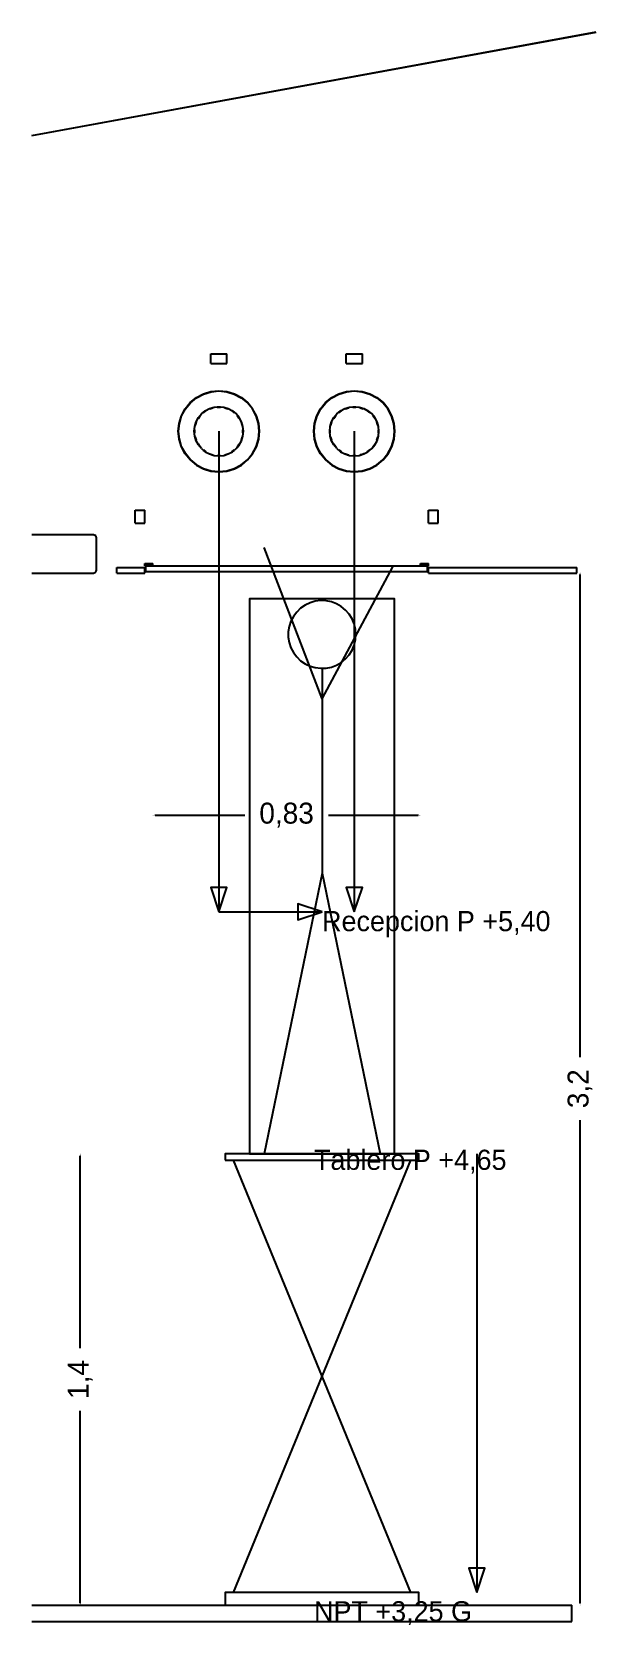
# Model space of a CAD drawing. Header units: metres. Extents: x 0.4 to 35.2, y -0.3 to 6.2.
# Drawn here: x 20 to 21.75, y -0.012 to 4.928 of the extents above; entities that cross this region are included whole.
import ezdxf

# ---------------------------------------------------------------- set-up
doc = ezdxf.new("R2010")
doc.units = ezdxf.units.M
for name, color, linetype in [('COTAS', 4, 'Continuous'), ('G_MEDIDO', 8, 'Continuous'), ('P_PROPUESTO', 5, 'Continuous'), ('TEXTOS', 7, 'Continuous')]:
    doc.layers.add(name, color=color, linetype=linetype)
doc.dimstyles.get("Standard").update_dxf_attribs({"dimtxt": 2.5, "dimasz": 2.5, "dimexe": 1.25, "dimexo": 0.625, "dimtad": 1, "dimcen": 2.5, "dimazin": 3, "dimtfac": 1, "dimtmove": 0, "dimatfit": 3})

# ---------------------------------------------------------------- blocks, each defined once
blk = doc.blocks.new('_CLOSEDFILLED')
at = {"color": 0, "linetype": 'BYBLOCK'}
blk.add_solid([(-1, 0.16), (0, 0), (-1, -0.16)], dxfattribs=at)
blk = doc.blocks.new('*D5')
for p, q in [((20.15, 1.45), (20.15, 1.45)), ((20.15, 0.8475), (20.15, 1.443)), ((20.15, 0.057), (20.15, 0.6525)), ((20.15, 0.05), (20.15, 0.05))]:
    blk.add_line(p, q)
at = {"layer": 'Defpoints'}
for p in [(20.15, 1.45), (20.15, 0.05), (20.15, 0.05)]:
    blk.add_point(p, dxfattribs=at)
at = {"layer": 'COTAS', "xscale": 0.007, "yscale": 0.007}
for p, rotation in [((20.15, 1.45), 90), ((20.15, 0.05), 270)]:
    blk.add_blockref('_CLOSEDFILLED', p, dxfattribs=dict(at, rotation=rotation))
at = {"layer": 'COTAS', "insert": (20.15, 0.75), "char_height": 0.065, "attachment_point": 5, "rotation": 90}
blk.add_mtext('1,4', dxfattribs=at)
blk = doc.blocks.new('*D6')
for p, q in [((21.7, 3.253), (21.7, 3.253)), ((21.7, 1.749), (21.7, 3.246)), ((21.7, 0.057), (21.7, 1.554)), ((21.7, 0.05), (21.7, 0.05))]:
    blk.add_line(p, q)
at = {"layer": 'Defpoints'}
for p in [(21.7, 3.253), (21.7, 0.05), (21.7, 0.05)]:
    blk.add_point(p, dxfattribs=at)
at = {"layer": 'COTAS', "xscale": 0.007, "yscale": 0.007}
for p, rotation in [((21.7, 3.253), 90), ((21.7, 0.05), 270)]:
    blk.add_blockref('_CLOSEDFILLED', p, dxfattribs=dict(at, rotation=rotation))
at = {"layer": 'COTAS', "insert": (21.7, 1.6515), "char_height": 0.065, "attachment_point": 5, "rotation": 90}
blk.add_mtext('3,2', dxfattribs=at)
blk = doc.blocks.new('*D7')
for p, q in [((20.375, 2.5), (20.375, 2.5)), ((20.382, 2.5), (20.66, 2.5)), ((20.92, 2.5), (21.198, 2.5)), ((21.205, 2.5), (21.205, 2.5))]:
    blk.add_line(p, q)
at = {"layer": 'Defpoints'}
for p in [(20.375, 2.5), (20.375, 2.5), (21.205, 2.5)]:
    blk.add_point(p, dxfattribs=at)
at = {"layer": 'COTAS', "xscale": 0.007, "yscale": 0.007, "rotation": 180}
blk.add_blockref('_CLOSEDFILLED', (20.375, 2.5), dxfattribs=at)
at = {"layer": 'COTAS', "xscale": 0.007, "yscale": 0.007}
blk.add_blockref('_CLOSEDFILLED', (21.205, 2.5), dxfattribs=at)
at = {"layer": 'COTAS', "insert": (20.79, 2.5), "char_height": 0.065, "attachment_point": 5}
blk.add_mtext('0,83', dxfattribs=at)

msp = doc.modelspace()

# ---------------------------------------------------------------- linework, layer by layer
at = {"layer": 'G_MEDIDO'}
for p, q in [((20, 4.6076), (21.75, 4.9284)), ((20, 4.6068), (21.75, 4.9276)), ((20, 3.37), (20.191, 3.37)), ((20.191, 3.37), (20.193, 3.3694)), ((20.193, 3.3694), (20.1962, 3.3683)), ((20.1962, 3.3683), (20.1966, 3.368)), ((20.1966, 3.368), (20.1974, 3.3674)), ((20.198, 3.3666), (20.1974, 3.3674)), ((20.1983, 3.3662), (20.198, 3.3666)), ((20.1994, 3.363), (20.1983, 3.3662)), ((20.2, 3.361), (20.1994, 3.363)), ((20.2, 3.2976), (20.2, 3.361)), ((20.2, 3.259), (20.2, 3.2976)), ((20.264, 3.268), (20.35, 3.268)), ((20.264, 3.25), (20.264, 3.268)), ((20.35, 3.25), (20.35, 3.268)), ((21.23, 3.268), (21.69, 3.268)), ((21.23, 3.25), (21.23, 3.268)), ((21.69, 3.25), (21.69, 3.268)), ((20, 3.25), (20.191, 3.25)), ((20.191, 3.25), (20.193, 3.2506)), ((20.193, 3.2506), (20.1962, 3.2517)), ((20.1962, 3.2517), (20.1966, 3.252)), ((20.1966, 3.252), (20.1974, 3.2526)), ((20.1974, 3.2526), (20.1977, 3.2531)), ((20.1977, 3.2531), (20.1983, 3.2538)), ((20.1983, 3.2538), (20.199, 3.2558)), ((20.199, 3.2558), (20.2, 3.259)), ((20.264, 3.25), (20.35, 3.25)), ((21.23, 3.25), (21.69, 3.25)), ((20, 0.05), (21.675, 0.05)), ((21.675, 0), (21.675, 0.05)), ((20, 0), (21.675, 0))]:
    msp.add_line(p, q, dxfattribs=at)
at = {"layer": 'P_PROPUESTO'}
for p, q in [((20.555, 3.93), (20.605, 3.93)), ((20.555, 3.9), (20.555, 3.93)), ((20.605, 3.9), (20.605, 3.93)), ((20.975, 3.93), (21.025, 3.93)), ((20.975, 3.9), (20.975, 3.93)), ((21.025, 3.9), (21.025, 3.93)), ((20.555, 3.9), (20.605, 3.9)), ((20.975, 3.9), (21.025, 3.9)), ((20.5101, 3.7946), (20.5319, 3.8062)), ((20.5106, 3.7939), (20.5322, 3.8055)), ((20.5319, 3.8062), (20.5555, 3.8134)), ((20.5322, 3.8055), (20.5556, 3.8126)), ((20.5555, 3.8134), (20.58, 3.8158)), ((20.5556, 3.8126), (20.58, 3.815)), ((20.58, 3.8158), (20.6045, 3.8134)), ((20.58, 3.815), (20.6044, 3.8126)), ((20.6044, 3.8126), (20.6278, 3.8055)), ((20.6045, 3.8134), (20.6281, 3.8062)), ((20.6278, 3.8055), (20.6494, 3.7939)), ((20.6281, 3.8062), (20.6499, 3.7946)), ((20.9301, 3.7946), (20.9519, 3.8062)), ((20.9306, 3.7939), (20.9522, 3.8055)), ((20.9519, 3.8062), (20.9755, 3.8134)), ((20.9522, 3.8055), (20.9756, 3.8126)), ((20.9755, 3.8134), (21, 3.8158)), ((20.9756, 3.8126), (21, 3.815)), ((21, 3.8158), (21.0245, 3.8134)), ((21, 3.815), (21.0244, 3.8126)), ((21.0244, 3.8126), (21.0478, 3.8055)), ((21.0245, 3.8134), (21.0481, 3.8062)), ((21.0478, 3.8055), (21.0694, 3.7939)), ((21.0481, 3.8062), (21.0699, 3.7946)), ((20.4638, 3.7381), (20.4754, 3.7599)), ((20.4645, 3.7378), (20.4761, 3.7594)), ((20.4754, 3.7599), (20.491, 3.779)), ((20.4761, 3.7594), (20.4916, 3.7784)), ((20.491, 3.779), (20.5101, 3.7946)), ((20.4916, 3.7784), (20.5106, 3.7939)), ((20.5377, 3.7534), (20.5508, 3.7604)), ((20.5508, 3.7604), (20.5651, 3.7647)), ((20.5519, 3.7604), (20.5613, 3.7635)), ((20.5522, 3.7597), (20.5519, 3.7604)), ((20.5522, 3.7597), (20.5615, 3.7627)), ((20.5615, 3.7627), (20.5613, 3.7635)), ((20.5651, 3.7647), (20.58, 3.7662)), ((20.5751, 3.7656), (20.5849, 3.7656)), ((20.5751, 3.7648), (20.5751, 3.7656)), ((20.5751, 3.7648), (20.5849, 3.7648)), ((20.58, 3.7662), (20.5949, 3.7647)), ((20.5849, 3.7648), (20.5849, 3.7656)), ((20.5949, 3.7647), (20.6092, 3.7604)), ((20.5985, 3.7627), (20.5987, 3.7635)), ((20.5985, 3.7627), (20.6078, 3.7597)), ((20.5987, 3.7635), (20.6081, 3.7604)), ((20.6078, 3.7597), (20.6081, 3.7604)), ((20.6092, 3.7604), (20.6223, 3.7534)), ((20.6494, 3.7939), (20.6684, 3.7784)), ((20.6499, 3.7946), (20.669, 3.779)), ((20.6839, 3.7594), (20.6684, 3.7784)), ((20.6846, 3.7599), (20.669, 3.779)), ((20.6955, 3.7378), (20.6839, 3.7594)), ((20.6962, 3.7381), (20.6846, 3.7599)), ((20.8838, 3.7381), (20.8954, 3.7599)), ((20.8845, 3.7378), (20.8961, 3.7594)), ((20.8954, 3.7599), (20.911, 3.779)), ((20.8961, 3.7594), (20.9116, 3.7784)), ((20.911, 3.779), (20.9301, 3.7946)), ((20.9116, 3.7784), (20.9306, 3.7939)), ((20.9577, 3.7534), (20.9708, 3.7604)), ((20.9708, 3.7604), (20.9851, 3.7647)), ((20.9719, 3.7604), (20.9813, 3.7635)), ((20.9722, 3.7597), (20.9719, 3.7604)), ((20.9722, 3.7597), (20.9815, 3.7627)), ((20.9815, 3.7627), (20.9813, 3.7635)), ((20.9851, 3.7647), (21, 3.7662)), ((20.9951, 3.7656), (21.0049, 3.7656)), ((20.9951, 3.7648), (20.9951, 3.7656)), ((20.9951, 3.7648), (21.0049, 3.7648)), ((21, 3.7662), (21.0149, 3.7647)), ((21.0049, 3.7648), (21.0049, 3.7656)), ((21.0149, 3.7647), (21.0292, 3.7604)), ((21.0185, 3.7627), (21.0187, 3.7635)), ((21.0185, 3.7627), (21.0278, 3.7597)), ((21.0187, 3.7635), (21.0281, 3.7604)), ((21.0278, 3.7597), (21.0281, 3.7604)), ((21.0292, 3.7604), (21.0423, 3.7534)), ((21.0694, 3.7939), (21.0884, 3.7784)), ((21.0699, 3.7946), (21.089, 3.779)), ((21.1039, 3.7594), (21.0884, 3.7784)), ((21.1046, 3.7599), (21.089, 3.779)), ((21.1155, 3.7378), (21.1039, 3.7594)), ((21.1162, 3.7381), (21.1046, 3.7599)), ((20.4542, 3.69), (20.4566, 3.7145)), ((20.455, 3.69), (20.4574, 3.7144)), ((20.4566, 3.7145), (20.4638, 3.7381)), ((20.4574, 3.7144), (20.4645, 3.7378)), ((20.5053, 3.7049), (20.5096, 3.7192)), ((20.5065, 3.7087), (20.5096, 3.7181)), ((20.5065, 3.7087), (20.5073, 3.7085)), ((20.5073, 3.7085), (20.5103, 3.7178)), ((20.5096, 3.7192), (20.5166, 3.7323)), ((20.5096, 3.7181), (20.5103, 3.7178)), ((20.5159, 3.7305), (20.5217, 3.7384)), ((20.5159, 3.7305), (20.5166, 3.73)), ((20.5166, 3.7323), (20.5261, 3.7439)), ((20.5166, 3.73), (20.5223, 3.7379)), ((20.5217, 3.7384), (20.5223, 3.7379)), ((20.5261, 3.7439), (20.5377, 3.7534)), ((20.5316, 3.7483), (20.5395, 3.7541)), ((20.5321, 3.7477), (20.5316, 3.7483)), ((20.5321, 3.7477), (20.54, 3.7534)), ((20.54, 3.7534), (20.5395, 3.7541)), ((20.62, 3.7534), (20.6205, 3.7541)), ((20.62, 3.7534), (20.6279, 3.7477)), ((20.6205, 3.7541), (20.6284, 3.7483)), ((20.6223, 3.7534), (20.6339, 3.7439)), ((20.6279, 3.7477), (20.6284, 3.7483)), ((20.6434, 3.7323), (20.6339, 3.7439)), ((20.6377, 3.7379), (20.6383, 3.7384)), ((20.6434, 3.73), (20.6377, 3.7379)), ((20.6441, 3.7305), (20.6383, 3.7384)), ((20.6504, 3.7192), (20.6434, 3.7323)), ((20.6434, 3.73), (20.6441, 3.7305)), ((20.6497, 3.7178), (20.6504, 3.7181)), ((20.6527, 3.7085), (20.6497, 3.7178)), ((20.6547, 3.7049), (20.6504, 3.7192)), ((20.6535, 3.7087), (20.6504, 3.7181)), ((20.6527, 3.7085), (20.6535, 3.7087)), ((20.7026, 3.7144), (20.6955, 3.7378)), ((20.7034, 3.7145), (20.6962, 3.7381)), ((20.705, 3.69), (20.7026, 3.7144)), ((20.7058, 3.69), (20.7034, 3.7145)), ((20.8742, 3.69), (20.8766, 3.7145)), ((20.875, 3.69), (20.8774, 3.7144)), ((20.8766, 3.7145), (20.8838, 3.7381)), ((20.8774, 3.7144), (20.8845, 3.7378)), ((20.9253, 3.7049), (20.9296, 3.7192)), ((20.9265, 3.7087), (20.9296, 3.7181)), ((20.9265, 3.7087), (20.9273, 3.7085)), ((20.9273, 3.7085), (20.9303, 3.7178)), ((20.9296, 3.7192), (20.9366, 3.7323)), ((20.9296, 3.7181), (20.9303, 3.7178)), ((20.9359, 3.7305), (20.9417, 3.7384)), ((20.9359, 3.7305), (20.9366, 3.73)), ((20.9366, 3.7323), (20.9461, 3.7439)), ((20.9366, 3.73), (20.9423, 3.7379)), ((20.9417, 3.7384), (20.9423, 3.7379)), ((20.9461, 3.7439), (20.9577, 3.7534)), ((20.9516, 3.7483), (20.9595, 3.7541)), ((20.9521, 3.7477), (20.9516, 3.7483)), ((20.9521, 3.7477), (20.9599, 3.7534)), ((20.9599, 3.7534), (20.9595, 3.7541)), ((21.04, 3.7534), (21.0405, 3.7541)), ((21.04, 3.7534), (21.0479, 3.7477)), ((21.0405, 3.7541), (21.0484, 3.7483)), ((21.0423, 3.7534), (21.0539, 3.7439)), ((21.0479, 3.7477), (21.0484, 3.7483)), ((21.0634, 3.7323), (21.0539, 3.7439)), ((21.0577, 3.7379), (21.0583, 3.7384)), ((21.0634, 3.73), (21.0577, 3.7379)), ((21.0641, 3.7305), (21.0583, 3.7384)), ((21.0704, 3.7192), (21.0634, 3.7323)), ((21.0634, 3.73), (21.0641, 3.7305)), ((21.0697, 3.7178), (21.0704, 3.7181)), ((21.0727, 3.7085), (21.0697, 3.7178)), ((21.0747, 3.7049), (21.0704, 3.7192)), ((21.0735, 3.7087), (21.0704, 3.7181)), ((21.0727, 3.7085), (21.0735, 3.7087)), ((21.1226, 3.7144), (21.1155, 3.7378)), ((21.1234, 3.7145), (21.1162, 3.7381)), ((21.125, 3.69), (21.1226, 3.7144)), ((21.1258, 3.69), (21.1234, 3.7145)), ((20.4566, 3.6655), (20.4542, 3.69)), ((20.4574, 3.6656), (20.455, 3.69)), ((20.4638, 3.6419), (20.4566, 3.6655)), ((20.4645, 3.6422), (20.4574, 3.6656)), ((20.5038, 3.69), (20.5053, 3.7049)), ((20.5053, 3.6751), (20.5038, 3.69)), ((20.5044, 3.6851), (20.5044, 3.6949)), ((20.5044, 3.6949), (20.5052, 3.6949)), ((20.5044, 3.6851), (20.5052, 3.6851)), ((20.5052, 3.6851), (20.5052, 3.6949)), ((20.5096, 3.6608), (20.5053, 3.6751)), ((20.5065, 3.6713), (20.5073, 3.6715)), ((20.5096, 3.6619), (20.5065, 3.6713)), ((20.5103, 3.6622), (20.5073, 3.6715)), ((20.5096, 3.6619), (20.5103, 3.6622)), ((20.5166, 3.6477), (20.5096, 3.6608)), ((20.58, 3.69), (20.58, 2.2)), ((20.6434, 3.6477), (20.6504, 3.6608)), ((20.6497, 3.6622), (20.6527, 3.6715)), ((20.6497, 3.6622), (20.6504, 3.6619)), ((20.6504, 3.6608), (20.6547, 3.6751)), ((20.6504, 3.6619), (20.6535, 3.6713)), ((20.6527, 3.6715), (20.6535, 3.6713)), ((20.6562, 3.69), (20.6547, 3.7049)), ((20.6547, 3.6751), (20.6562, 3.69)), ((20.6548, 3.6851), (20.6548, 3.6949)), ((20.6548, 3.6949), (20.6556, 3.6949)), ((20.6548, 3.6851), (20.6556, 3.6851)), ((20.6556, 3.6851), (20.6556, 3.6949)), ((20.6955, 3.6422), (20.7026, 3.6656)), ((20.6962, 3.6419), (20.7034, 3.6655)), ((20.7026, 3.6656), (20.705, 3.69)), ((20.7034, 3.6655), (20.7058, 3.69)), ((20.8766, 3.6655), (20.8742, 3.69)), ((20.8774, 3.6656), (20.875, 3.69)), ((20.8838, 3.6419), (20.8766, 3.6655)), ((20.8845, 3.6422), (20.8774, 3.6656)), ((20.9238, 3.69), (20.9253, 3.7049)), ((20.9253, 3.6751), (20.9238, 3.69)), ((20.9244, 3.6851), (20.9244, 3.6949)), ((20.9244, 3.6949), (20.9252, 3.6949)), ((20.9244, 3.6851), (20.9252, 3.6851)), ((20.9252, 3.6851), (20.9252, 3.6949)), ((20.9296, 3.6608), (20.9253, 3.6751)), ((20.9265, 3.6713), (20.9273, 3.6715)), ((20.9296, 3.6619), (20.9265, 3.6713)), ((20.9303, 3.6622), (20.9273, 3.6715)), ((20.9296, 3.6619), (20.9303, 3.6622)), ((20.9366, 3.6477), (20.9296, 3.6608)), ((21, 3.69), (21, 2.2)), ((21.0634, 3.6477), (21.0704, 3.6608)), ((21.0697, 3.6622), (21.0727, 3.6715)), ((21.0697, 3.6622), (21.0704, 3.6619)), ((21.0704, 3.6608), (21.0747, 3.6751)), ((21.0704, 3.6619), (21.0735, 3.6713)), ((21.0727, 3.6715), (21.0735, 3.6713)), ((21.0762, 3.69), (21.0747, 3.7049)), ((21.0747, 3.6751), (21.0762, 3.69)), ((21.0748, 3.6851), (21.0748, 3.6949)), ((21.0748, 3.6949), (21.0756, 3.6949)), ((21.0748, 3.6851), (21.0756, 3.6851)), ((21.0756, 3.6851), (21.0756, 3.6949)), ((21.1155, 3.6422), (21.1226, 3.6656)), ((21.1162, 3.6419), (21.1234, 3.6655)), ((21.1226, 3.6656), (21.125, 3.69)), ((21.1234, 3.6655), (21.1258, 3.69)), ((20.4754, 3.6201), (20.4638, 3.6419)), ((20.4761, 3.6206), (20.4645, 3.6422)), ((20.491, 3.601), (20.4754, 3.6201)), ((20.4916, 3.6016), (20.4761, 3.6206)), ((20.5159, 3.6495), (20.5166, 3.65)), ((20.5217, 3.6416), (20.5159, 3.6495)), ((20.5223, 3.6421), (20.5166, 3.65)), ((20.5261, 3.6361), (20.5166, 3.6477)), ((20.5217, 3.6416), (20.5223, 3.6421)), ((20.5261, 3.6361), (20.5377, 3.6266)), ((20.5316, 3.6317), (20.5321, 3.6323)), ((20.5316, 3.6317), (20.5395, 3.6259)), ((20.5321, 3.6323), (20.54, 3.6266)), ((20.5377, 3.6266), (20.5508, 3.6196)), ((20.5395, 3.6259), (20.54, 3.6266)), ((20.5508, 3.6196), (20.5651, 3.6153)), ((20.5519, 3.6196), (20.5522, 3.6203)), ((20.5519, 3.6196), (20.5613, 3.6165)), ((20.5522, 3.6203), (20.5615, 3.6173)), ((20.5613, 3.6165), (20.5615, 3.6173)), ((20.5651, 3.6153), (20.58, 3.6138)), ((20.5751, 3.6152), (20.5849, 3.6152)), ((20.5751, 3.6144), (20.5751, 3.6152)), ((20.5751, 3.6144), (20.5849, 3.6144)), ((20.58, 3.6138), (20.5949, 3.6153)), ((20.5849, 3.6144), (20.5849, 3.6152)), ((20.5949, 3.6153), (20.6092, 3.6196)), ((20.5985, 3.6173), (20.6078, 3.6203)), ((20.5987, 3.6165), (20.5985, 3.6173)), ((20.5987, 3.6165), (20.6081, 3.6196)), ((20.6081, 3.6196), (20.6078, 3.6203)), ((20.6092, 3.6196), (20.6223, 3.6266)), ((20.62, 3.6266), (20.6279, 3.6323)), ((20.6205, 3.6259), (20.62, 3.6266)), ((20.6205, 3.6259), (20.6284, 3.6317)), ((20.6223, 3.6266), (20.6339, 3.6361)), ((20.6284, 3.6317), (20.6279, 3.6323)), ((20.6339, 3.6361), (20.6434, 3.6477)), ((20.6377, 3.6421), (20.6434, 3.65)), ((20.6377, 3.6421), (20.6383, 3.6416)), ((20.6383, 3.6416), (20.6441, 3.6495)), ((20.6434, 3.65), (20.6441, 3.6495)), ((20.6684, 3.6016), (20.6839, 3.6206)), ((20.669, 3.601), (20.6846, 3.6201)), ((20.6839, 3.6206), (20.6955, 3.6422)), ((20.6846, 3.6201), (20.6962, 3.6419)), ((20.8954, 3.6201), (20.8838, 3.6419)), ((20.8961, 3.6206), (20.8845, 3.6422)), ((20.911, 3.601), (20.8954, 3.6201)), ((20.9116, 3.6016), (20.8961, 3.6206)), ((20.9359, 3.6495), (20.9366, 3.65)), ((20.9417, 3.6416), (20.9359, 3.6495)), ((20.9423, 3.6421), (20.9366, 3.65)), ((20.9461, 3.6361), (20.9366, 3.6477)), ((20.9417, 3.6416), (20.9423, 3.6421)), ((20.9461, 3.6361), (20.9577, 3.6266)), ((20.9516, 3.6317), (20.9521, 3.6323)), ((20.9516, 3.6317), (20.9595, 3.6259)), ((20.9521, 3.6323), (20.9599, 3.6266)), ((20.9577, 3.6266), (20.9708, 3.6196)), ((20.9595, 3.6259), (20.9599, 3.6266)), ((20.9708, 3.6196), (20.9851, 3.6153)), ((20.9719, 3.6196), (20.9722, 3.6203)), ((20.9719, 3.6196), (20.9813, 3.6165)), ((20.9722, 3.6203), (20.9815, 3.6173)), ((20.9813, 3.6165), (20.9815, 3.6173)), ((20.9851, 3.6153), (21, 3.6138)), ((20.9951, 3.6152), (21.0049, 3.6152)), ((20.9951, 3.6144), (20.9951, 3.6152)), ((20.9951, 3.6144), (21.0049, 3.6144)), ((21, 3.6138), (21.0149, 3.6153)), ((21.0049, 3.6144), (21.0049, 3.6152)), ((21.0149, 3.6153), (21.0292, 3.6196)), ((21.0185, 3.6173), (21.0278, 3.6203)), ((21.0187, 3.6165), (21.0185, 3.6173)), ((21.0187, 3.6165), (21.0281, 3.6196)), ((21.0281, 3.6196), (21.0278, 3.6203)), ((21.0292, 3.6196), (21.0423, 3.6266)), ((21.04, 3.6266), (21.0479, 3.6323)), ((21.0405, 3.6259), (21.04, 3.6266)), ((21.0405, 3.6259), (21.0484, 3.6317)), ((21.0423, 3.6266), (21.0539, 3.6361)), ((21.0484, 3.6317), (21.0479, 3.6323)), ((21.0539, 3.6361), (21.0634, 3.6477)), ((21.0577, 3.6421), (21.0634, 3.65)), ((21.0577, 3.6421), (21.0583, 3.6416)), ((21.0583, 3.6416), (21.0641, 3.6495)), ((21.0634, 3.65), (21.0641, 3.6495)), ((21.0884, 3.6016), (21.1039, 3.6206)), ((21.089, 3.601), (21.1046, 3.6201)), ((21.1039, 3.6206), (21.1155, 3.6422)), ((21.1046, 3.6201), (21.1162, 3.6419)), ((20.491, 3.601), (20.5101, 3.5854)), ((20.4916, 3.6016), (20.5106, 3.5861)), ((20.5101, 3.5854), (20.5319, 3.5738)), ((20.5106, 3.5861), (20.5322, 3.5745)), ((20.5319, 3.5738), (20.5555, 3.5666)), ((20.5322, 3.5745), (20.5556, 3.5674)), ((20.5555, 3.5666), (20.58, 3.5642)), ((20.5556, 3.5674), (20.58, 3.565)), ((20.58, 3.565), (20.6044, 3.5674)), ((20.58, 3.5642), (20.6045, 3.5666)), ((20.6044, 3.5674), (20.6278, 3.5745)), ((20.6045, 3.5666), (20.6281, 3.5738)), ((20.6278, 3.5745), (20.6494, 3.5861)), ((20.6281, 3.5738), (20.6499, 3.5854)), ((20.6494, 3.5861), (20.6684, 3.6016)), ((20.6499, 3.5854), (20.669, 3.601)), ((20.911, 3.601), (20.9301, 3.5854)), ((20.9116, 3.6016), (20.9306, 3.5861)), ((20.9301, 3.5854), (20.9519, 3.5738)), ((20.9306, 3.5861), (20.9522, 3.5745)), ((20.9519, 3.5738), (20.9755, 3.5666)), ((20.9522, 3.5745), (20.9756, 3.5674)), ((20.9755, 3.5666), (21, 3.5642)), ((20.9756, 3.5674), (21, 3.565)), ((21, 3.565), (21.0244, 3.5674)), ((21, 3.5642), (21.0245, 3.5666)), ((21.0244, 3.5674), (21.0478, 3.5745)), ((21.0245, 3.5666), (21.0481, 3.5738)), ((21.0478, 3.5745), (21.0694, 3.5861)), ((21.0481, 3.5738), (21.0699, 3.5854)), ((21.0694, 3.5861), (21.0884, 3.6016)), ((21.0699, 3.5854), (21.089, 3.601)), ((20.32, 3.445), (20.35, 3.445)), ((20.32, 3.405), (20.32, 3.445)), ((20.35, 3.405), (20.35, 3.445)), ((21.23, 3.445), (21.26, 3.445)), ((21.23, 3.405), (21.23, 3.445)), ((21.26, 3.405), (21.26, 3.445)), ((20.32, 3.405), (20.35, 3.405)), ((21.23, 3.405), (21.26, 3.405)), ((20.9, 2.86), (20.72, 3.33)), ((20.35, 3.28), (20.375, 3.28)), ((20.35, 3.277), (20.35, 3.28)), ((20.35, 3.277), (20.375, 3.277)), ((20.35, 3.273), (20.35, 3.277)), ((20.35, 3.273), (20.353, 3.273)), ((20.353, 3.273), (20.375, 3.273)), ((20.353, 3.255), (20.353, 3.273)), ((20.375, 3.277), (20.375, 3.28)), ((20.375, 3.273), (20.375, 3.277)), ((20.375, 3.273), (20.3996, 3.273)), ((20.3996, 3.273), (20.4057, 3.273)), ((20.4057, 3.273), (21.1743, 3.273)), ((20.9, 2.86), (21.12, 3.27)), ((21.1743, 3.273), (21.1804, 3.273)), ((21.1804, 3.273), (21.205, 3.273)), ((21.205, 3.28), (21.23, 3.28)), ((21.205, 3.277), (21.205, 3.28)), ((21.205, 3.277), (21.23, 3.277)), ((21.205, 3.273), (21.205, 3.277)), ((21.205, 3.273), (21.227, 3.273)), ((21.227, 3.273), (21.23, 3.273)), ((21.227, 3.255), (21.227, 3.273)), ((21.23, 3.277), (21.23, 3.28)), ((21.23, 3.273), (21.23, 3.277)), ((20.353, 3.255), (20.3996, 3.255)), ((20.3996, 3.255), (20.4057, 3.255)), ((20.4057, 3.255), (21.175, 3.255)), ((21.175, 3.255), (21.1804, 3.255)), ((21.1804, 3.255), (21.227, 3.255)), ((20.9, 2.955), (20.9, 2.32)), ((20.9, 2.32), (20.72, 1.45)), ((20.9, 2.32), (21.08, 1.45)), ((20.58, 2.2), (20.9, 2.2)), ((21.38, 1.45), (21.38, 0.09)), ((20.625, 0.09), (21.175, 1.43)), ((21.175, 0.09), (20.625, 1.43))]:
    msp.add_line(p, q, dxfattribs=at)
for points in [[(20.675, 1.45), (21.125, 1.45), (21.125, 3.17), (20.675, 3.17)], [(21.005, 3.06), (21.0036, 3.0768), (20.9996, 3.0933), (20.993, 3.1088), (20.9839, 3.1231), (20.9727, 3.1357), (20.9596, 3.1464), (20.945, 3.1549), (20.9292, 3.1609), (20.9127, 3.1642), (20.8958, 3.1649), (20.879, 3.1629), (20.8628, 3.1582), (20.8475, 3.1509), (20.8336, 3.1413), (20.8214, 3.1296), (20.8113, 3.1161), (20.8034, 3.1012), (20.7981, 3.0851), (20.7953, 3.0684), (20.7953, 3.0516), (20.7981, 3.0349), (20.8034, 3.0188), (20.8113, 3.0039), (20.8214, 2.9904), (20.8336, 2.9787), (20.8475, 2.9691), (20.8628, 2.9618), (20.879, 2.9571), (20.8958, 2.9551), (20.9127, 2.9558), (20.9292, 2.9591), (20.945, 2.9651), (20.9596, 2.9736), (20.9727, 2.9843), (20.9839, 2.9969), (20.993, 3.0112), (20.9996, 3.0267), (21.0036, 3.0432), (21.005, 3.06)], [(20.58, 2.2), (20.605, 2.275), (20.555, 2.275)], [(21, 2.2), (21.025, 2.275), (20.975, 2.275)], [(20.9, 2.2), (20.825, 2.225), (20.825, 2.175)], [(20.6, 1.43), (21.2, 1.43), (21.2, 1.45), (20.6, 1.45)], [(21.38, 0.09), (21.405, 0.165), (21.355, 0.165)], [(20.6, 0.05), (21.2, 0.05), (21.2, 0.09), (20.6, 0.09)]]:
    msp.add_lwpolyline(points, close=True, dxfattribs=at)

# ---------------------------------------------------------------- texts
at = {"layer": 'TEXTOS'}
for s, p in [('Recepcion P +5,40', (20.9, 2.14)), ('Tablero P +4,65', (20.875, 1.4)), ('NPT +3,25 G', (20.875, 0))]:
    msp.add_text(s, height=0.0625, dxfattribs=at).set_placement(p)

# ---------------------------------------------------------------- dimensions: what is measured, and where the dimension line sits
at = {"layer": 'COTAS'}
for base, p1, p2, picture, middle in [((21.7, 0.05), (21.7, 0.05), (21.7, 3.253), '*D6', (21.7, 1.6515)), ((20.15, 0.05), (20.15, 0.05), (20.15, 1.45), '*D5', (20.15, 0.75))]:
    dim = msp.add_linear_dim(base=base, p1=p1, p2=p2, angle=90, dimstyle='Standard', override={"dimtxt": 0.065, "dimasz": 0.007}, dxfattribs=at)
    dim.commit()
    dim.dimension.update_dxf_attribs({"geometry": picture, "text_midpoint": middle})
dim = msp.add_linear_dim(base=(20.375, 2.5), p1=(20.375, 2.5), p2=(21.205, 2.5), dimstyle='Standard', override={"dimtxt": 0.065, "dimasz": 0.007}, dxfattribs=at)
dim.commit()
dim.dimension.update_dxf_attribs({"geometry": '*D7', "text_midpoint": (20.79, 2.5)})

doc.saveas('drawing.dxf')
